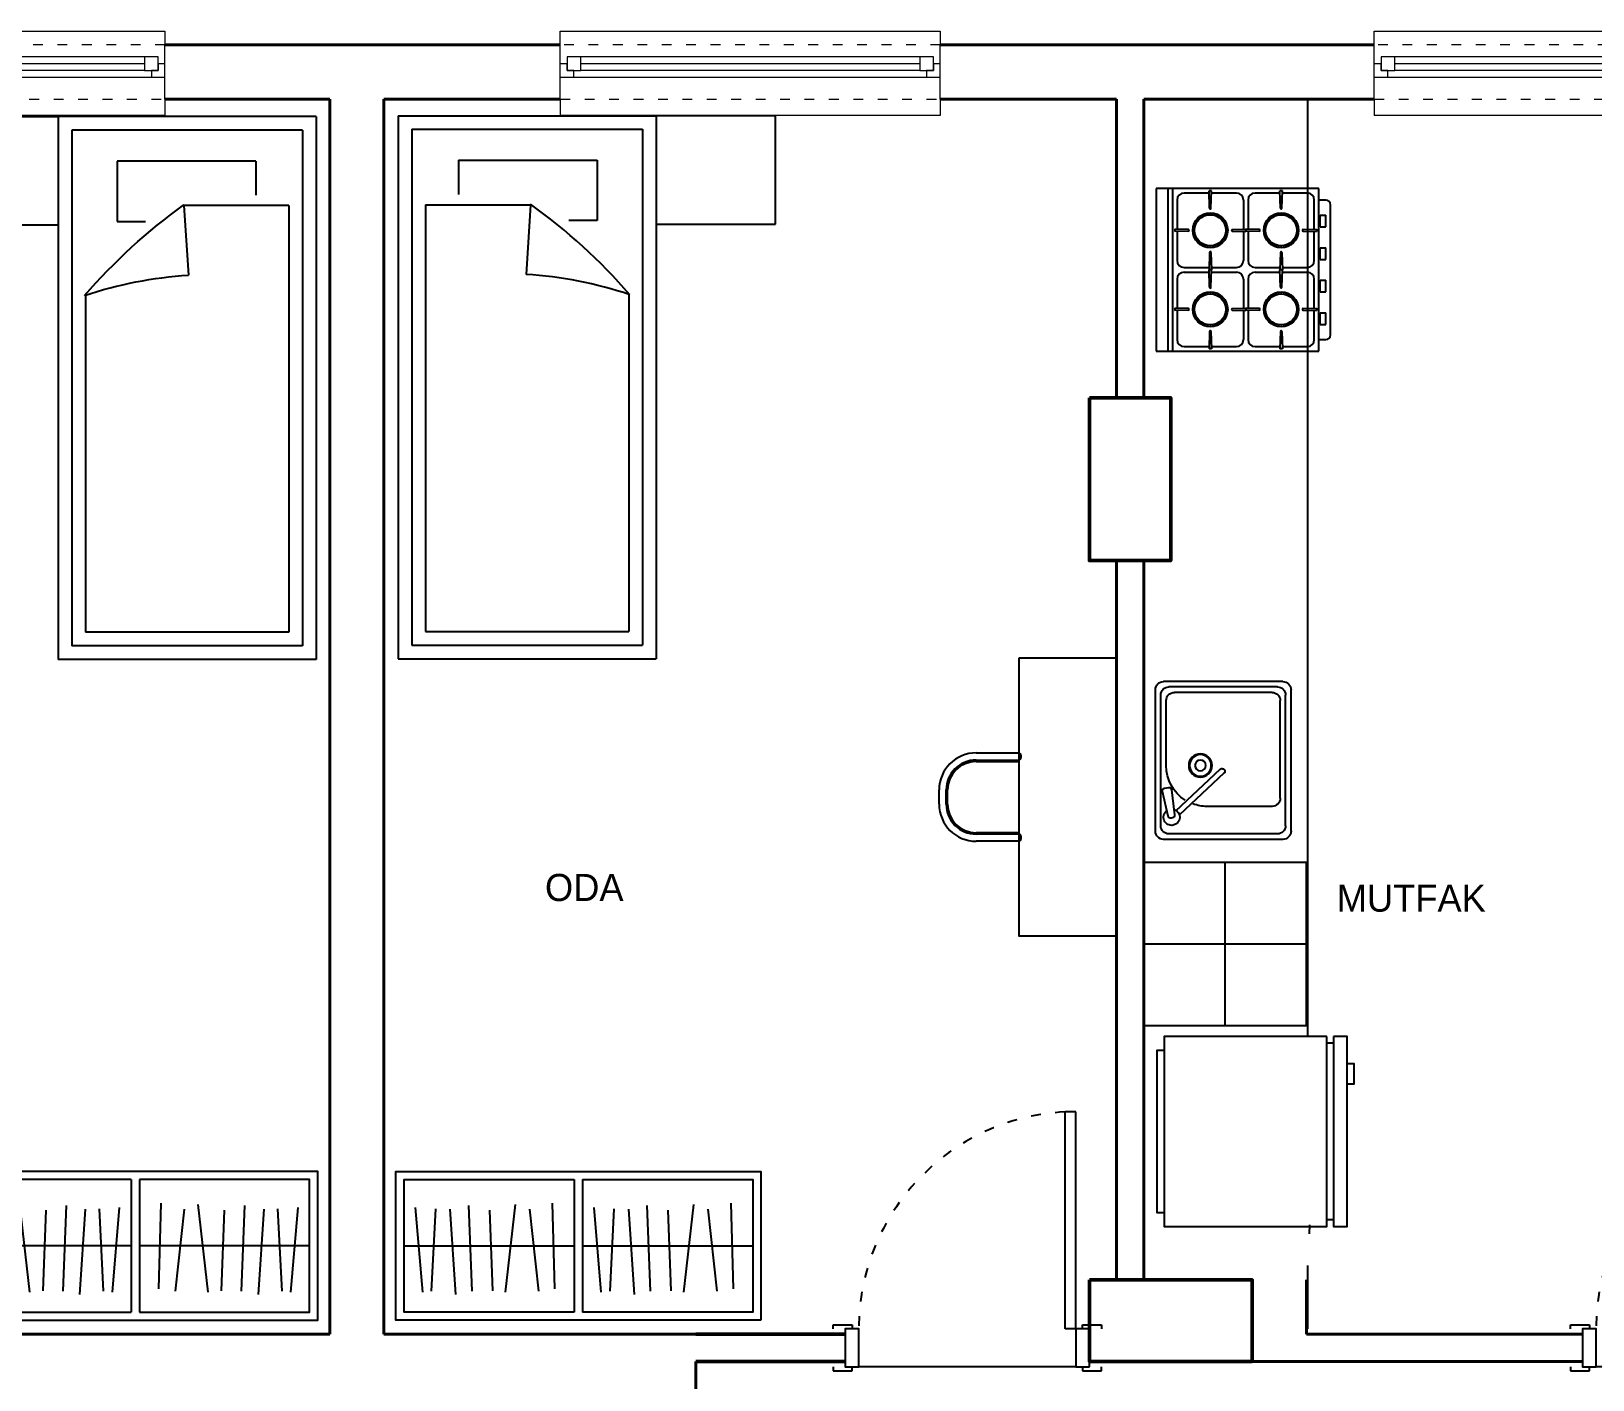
# Model space of a CAD drawing. Header units: millimetres. Extents: x 38 to 2348, y 24 to 977.
# Drawn here: x 1078 to 1654, y 462 to 959 of the extents above; entities that cross this region are included whole.
import ezdxf

# ---------------------------------------------------------------- set-up
doc = ezdxf.new("R2010")
doc.units = ezdxf.units.MM
doc.linetypes.add('ACAD_ISO03W100', pattern=[30, 12, -18])
for name, color, linetype in [('14_ISLAK_MEKAN_TEFRİŞ', 134, 'Continuous'), ('6_YAZI', 7, 'Continuous'), ('7_TEFRİŞ', 183, 'Continuous')]:
    doc.layers.add(name, color=color, linetype=linetype)
for name, color, linetype, lineweight in [('1_DUVAR', 7, 'Continuous', 50), ('9_KOLON', 90, 'Continuous', 50), ('DUVAR', 7, 'Continuous', 40), ('KAPI-PEN', 155, 'Continuous', 18), ('KOLON', 40, 'Continuous', 50), ('Pencere', 150, 'Continuous', 25)]:
    doc.layers.add(name, color=color, linetype=linetype, lineweight=lineweight)
doc.styles.add('Annotative', font='Txt')

# ---------------------------------------------------------------- blocks, each defined once
blk = doc.blocks.new('bb6')
at = {"layer": '14_ISLAK_MEKAN_TEFRİŞ'}
for p, q in [((623.475006, -291.899922), (563.475006, -291.899922)), ((563.475006, -291.899922), (563.475006, -351.899922)), ((623.475006, -351.899922), (623.475006, -291.899922)), ((563.475006, -351.899922), (623.475006, -351.899922))]:
    blk.add_line(p, q, dxfattribs=at)
at = {"layer": '14_ISLAK_MEKAN_TEFRİŞ', "flags": 128}
for points in [[(593.475006, -351.899922), (593.475006, -291.899922)], [(563.475006, -321.899922), (623.475006, -321.899922)]]:
    blk.add_lwpolyline(points, dxfattribs=at)
blk = doc.blocks.new('b12', base_point=(1413.0009, 625.7835))
at = {"layer": '7_TEFRİŞ'}
for p, q in [((1426.649632, 693.186195, -0.000042), (1442.207175, 693.186195, -0.000042)), ((1443.257078, 691.61134, -0.000042), (1443.257078, 692.136292, -0.000042)), ((1426.649632, 690.561437, -0.000042), (1442.207175, 690.561437, -0.000042)), ((1426.649632, 690.036486, -0.000042), (1442.39818, 690.036486, -0.000042)), ((1442.39818, 690.036486, -0.000042), (1442.39818, 663.788906, -0.000042)), ((1413.000891, 674.287938, -0.000042), (1413.000891, 679.537454, -0.000042)), ((1415.625649, 674.287938, -0.000042), (1415.625649, 679.537454, -0.000042)), ((1416.1506, 674.287938, -0.000042), (1416.1506, 679.537454, -0.000042)), ((1442.39818, 663.788906, -0.000042), (1426.649632, 663.788906, -0.000042)), ((1442.207175, 663.263954, -0.000042), (1426.649632, 663.263954, -0.000042)), ((1443.257078, 661.689099, -0.000042), (1443.257078, 662.214051, -0.000042)), ((1442.207175, 660.639196, -0.000042), (1426.649632, 660.639196, -0.000042))]:
    blk.add_line(p, q, dxfattribs=at)
at = {"layer": '7_TEFRİŞ', "elevation": -0.000042, "flags": 128}
blk.add_lwpolyline([(1442.39818, 728.041902), (1442.39818, 625.783489), (1478.401802, 625.783489), (1478.401802, 728.041902)], close=True, dxfattribs=at)
for points in [[(1434.042155, 690.561437), (1434.042155, 690.036486)], [(1434.042155, 663.788906), (1434.042155, 663.263954)]]:
    blk.add_lwpolyline(points, dxfattribs=at)
at = {"layer": '7_TEFRİŞ'}
for centre, radius, start, end in [((1426.649632, 679.537454, -0.000042), 13.648741, 90, 180), ((1442.207175, 692.136292, -0.000042), 1.049903, 360, 90), ((1442.207175, 691.61134, -0.000042), 1.049903, 270, 0), ((1426.649632, 679.537454, -0.000042), 11.023983, 90, 180), ((1426.649632, 679.537454, -0.000042), 10.499032, 90, 180), ((1426.649632, 674.287938, -0.000042), 13.648741, 180, 270), ((1426.649632, 674.287938, -0.000042), 11.023983, 180, 270), ((1426.649632, 674.287938, -0.000042), 10.499032, 180, 270), ((1442.207175, 662.214051, -0.000042), 1.049903, 360, 90), ((1442.207175, 661.689099, -0.000042), 1.049903, 270, 0)]:
    blk.add_arc(centre, radius, start, end, dxfattribs=at)
blk = doc.blocks.new('*U6')
at = {"layer": 'KAPI-PEN', "color": 134, "linetype": 'Continuous', "lineweight": 18}
for p, q in [((0, 12.50857), (0, 18.50857)), ((0, 18.50857), (140, 18.50857)), ((140, 12.50857), (140, 18.50857)), ((5, 4.470625), (0, 4.470625)), ((2.5, -0.529375), (2.5, 1.970625)), ((2.5, 1.970625), (5, 1.970625)), ((7.5, 1.970625), (2.5, 1.970625)), ((2.5, 1.970625), (2.5, -3.029375)), ((5, 1.970625), (5, 4.470625)), ((135, 4.470625), (5, 4.470625)), ((7.5, -3.029375), (7.5, 1.970625)), ((7.5, 1.970625), (132.5, 1.970625)), ((137.5, 1.970625), (132.5, 1.970625)), ((132.5, 1.970625), (132.5, -3.029375)), ((140, 4.470625), (135, 4.470625)), ((135, 4.470625), (135, 1.970625)), ((135, 1.970625), (137.5, 1.970625)), ((137.5, 1.970625), (137.5, -0.529375)), ((137.5, -3.029375), (137.5, 1.970625)), ((0, -0.529375), (2.5, -0.529375)), ((2.5, -3.029375), (7.5, -3.029375)), ((7.5, -0.529375), (132.5, -0.529375)), ((7.5, -3.029375), (132.5, -3.029375)), ((132.5, -3.029375), (137.5, -3.029375)), ((137.5, -0.529375), (140, -0.529375)), ((0, -12.5), (0, -7.5)), ((140, -7.5), (140, -12.5)), ((140, -12.5), (0, -12.5))]:
    blk.add_line(p, q, dxfattribs=at)
at = {"layer": 'KAPI-PEN', "ltscale": 0.2}
for p, q in [((0, 12.5), (0, -7.5)), ((140, 12.5), (140, -7.5)), ((0, -7.5), (0, -7.5))]:
    blk.add_line(p, q, dxfattribs=at)
at = {"layer": 'KAPI-PEN', "color": 134, "linetype": 'ACAD_ISO03W100', "lineweight": 18, "ltscale": 0.3}
for p, q in [((140, 12.5), (0, 12.5)), ((0, -7.5), (140, -7.5))]:
    blk.add_line(p, q, dxfattribs=at)
blk = doc.blocks.new('*U26')
at = {"layer": 'Pencere', "lineweight": 25, "ltscale": 5}
for p, q in [((-9, 7), (-9, 86.899937)), ((-5, 86.899937), (-9, 86.899937)), ((-5, 7), (-5, 86.899937)), ((-94.5, 7), (-94.5, 8.5)), ((-94.5, 8.5), (-87.5, 8.5)), ((-87.5, 8.5), (-87.5, 7)), ((-5, 7), (-9, 7)), ((-2.5, 7), (-2.5, 8.5)), ((-2.5, 8.5), (4.5, 8.5)), ((4.5, 8.5), (4.5, 7)), ((-94.5, -7), (-94.5, -8.5)), ((-94.5, -8.5), (-87.5, -8.5)), ((-87.5, -8.5), (-87.5, -7)), ((-5, -7), (-85, -7)), ((-2.5, -7), (-2.5, -8.5)), ((-2.5, -8.5), (4.5, -8.5)), ((4.5, -8.5), (4.5, -7))]:
    blk.add_line(p, q, dxfattribs=at)
at = {"layer": 'Pencere', "lineweight": 25, "ltscale": 5, "flags": 128}
for points in [[(-85, -7), (-85, 7), (-90, 7), (-90, -7), (-85, -7)], [(0, -7), (0, 7), (-5, 7), (-5, -7), (0, -7)]]:
    blk.add_lwpolyline(points, dxfattribs=at)
at = {"layer": 'Pencere', "linetype": 'ACAD_ISO03W100', "lineweight": 25, "ltscale": 0.3}
blk.add_arc((-5, 7), 80, 92.865984, 180, dxfattribs=at)
blk = doc.blocks.new('ş_şlç')
at = {"layer": '7_TEFRİŞ'}
for p, q in [((21135.504659, 4622.500132), (21135.504659, 4671.361955)), ((21138.504659, 4622.500132), (21138.504659, 4671.361955)), ((21079.625899, 4663.988775), (21077.022749, 4632.796034)), ((21082.923196, 4663.642181), (21084.48506, 4633.315913)), ((21089.691358, 4633.489198), (21091.773865, 4664.855247)), ((21097.84788, 4663.642181), (21096.63309, 4632.102847)), ((21104.268969, 4633.835792), (21105.310191, 4663.468896)), ((21110.169415, 4663.988775), (21113.813786, 4631.756276)), ((21119.020085, 4633.489198), (21122.317445, 4663.642181)), ((21128.391397, 4662.775731), (21127.52368, 4631.236397)), ((21145.381169, 4663.988775), (21142.77802, 4632.796034)), ((21148.678466, 4663.642181), (21150.24033, 4633.315913)), ((21155.446629, 4633.489198), (21157.529135, 4664.855247)), ((21163.60315, 4663.642181), (21162.38836, 4632.102847)), ((21170.024239, 4633.835792), (21171.065461, 4663.468896)), ((21175.924685, 4663.988775), (21179.569056, 4631.756276)), ((21184.775355, 4633.489198), (21188.072715, 4663.642181)), ((21194.146667, 4662.775731), (21193.27895, 4631.236397)), ((21072.749389, 4646.931044), (21135.504659, 4646.931044)), ((21138.504659, 4646.931044), (21201.25993, 4646.931044))]:
    blk.add_line(p, q, dxfattribs=at)
at = {"layer": '7_TEFRİŞ', "flags": 128}
blk.add_lwpolyline([(21204.25993, 4674.361955), (21069.749389, 4674.361955), (21069.749389, 4619.500132), (21204.25993, 4619.500132)], close=True, dxfattribs=at)
for points in [[(21135.504659, 4671.361955), (21072.749389, 4671.361955), (21072.749389, 4622.500132), (21135.504659, 4622.500132)], [(21138.504659, 4622.500132), (21201.25993, 4622.500132), (21201.25993, 4671.361955), (21138.504659, 4671.361955)]]:
    blk.add_lwpolyline(points, dxfattribs=at)
blk = doc.blocks.new('SDFGHBN')
at = {"layer": '7_TEFRİŞ'}
for p, q in [((-32633.090557, 12667.401737), (-32538.090557, 12667.401737)), ((-32633.090557, 12667.401737), (-32633.090557, 12467.401737)), ((-32538.090557, 12667.401737), (-32538.090557, 12467.401737)), ((-32628.090557, 12662.401737), (-32543.090557, 12662.401737)), ((-32628.090557, 12662.401737), (-32628.090557, 12472.401737)), ((-32543.090557, 12662.401737), (-32543.090557, 12472.401737)), ((-32610.85332, 12650.976614), (-32610.85332, 12638.422958)), ((-32610.85332, 12650.976614), (-32559.776861, 12650.976614)), ((-32559.776861, 12650.976614), (-32559.776861, 12633.585323)), ((-32623.090557, 12634.586847), (-32584.392945, 12634.586847)), ((-32623.090557, 12634.586847), (-32623.090557, 12477.401737)), ((-32584.392945, 12634.586847), (-32586.006498, 12608.941307)), ((-32559.776861, 12633.585323), (-32559.776861, 12628.754395)), ((-32565.577859, 12628.754395), (-32570.280653, 12628.754395)), ((-32559.776861, 12628.754395), (-32565.577859, 12628.754395)), ((-32548.090557, 12601.576792), (-32548.090557, 12477.401737)), ((-32623.090557, 12477.401737), (-32548.090557, 12477.401737)), ((-32628.090557, 12472.401737), (-32543.090557, 12472.401737)), ((-32633.090557, 12467.401737), (-32538.090557, 12467.401737))]:
    blk.add_line(p, q, dxfattribs=at)
at = {"layer": '7_TEFRİŞ', "flags": 128}
for points in [[(-32494.090557, 12667.401737), (-32538.090557, 12667.401737), (-32538.090557, 12627.401737), (-32494.090557, 12627.401737)], [(-32494.090557, 12627.401737), (-32494.090557, 12667.401737)]]:
    blk.add_lwpolyline(points, dxfattribs=at)
at = {"layer": '7_TEFRİŞ'}
for centre, radius, start, end in [((-32708.185898, 12462.338837), 212.330365, 40.942586, 54.336731), ((-32595.432575, 12459.124793), 150.112753, 71.499005, 86.399839)]:
    blk.add_arc(centre, radius, start, end, dxfattribs=at)
blk = doc.blocks.new('qasx')
at = {"layer": '14_ISLAK_MEKAN_TEFRİŞ'}
for p, q in [((7223.45169, 18609.900756), (7223.45169, 18653.900756)), ((7278.600472, 18656.900756), (7226.45169, 18656.900756)), ((7276.600003, 18654.900756), (7228.45169, 18654.900756)), ((7254.45169, 18652.900756), (7230.45169, 18652.900756)), ((7262.734878, 18653.476783), (7262.495053, 18652.100053)), ((7273.000494, 18652.231556), (7263.940631, 18654.280536)), ((7281.600003, 18609.900756), (7281.600003, 18653.900756)), ((7225.45169, 18611.900756), (7225.45169, 18651.900756)), ((7227.45169, 18613.900756), (7227.45169, 18649.900756)), ((7271.047746, 18649.409306), (7255.78782, 18632.976832)), ((7257.253363, 18631.615859), (7272.515321, 18648.050631)), ((7263.358027, 18650.935932), (7272.553713, 18649.803825)), ((7273.65127, 18650.575743), (7273.755271, 18651.0356)), ((7279.600003, 18611.900756), (7279.600003, 18651.900756)), ((7269.45169, 18613.900756), (7269.45169, 18637.900756)), ((7278.600003, 18606.900756), (7226.45169, 18606.900756)), ((7276.600003, 18608.900756), (7228.45169, 18608.900756)), ((7266.45169, 18610.900756), (7230.45169, 18610.900756))]:
    blk.add_line(p, q, dxfattribs=at)
for radius in [4.300811, 4, 2]:
    blk.add_circle((7254.378629, 18640.300443), radius, dxfattribs=at)
for centre, radius, start, end in [((7226.45169, 18653.900756), 3, 90, 180), ((7228.45169, 18651.900756), 3, 90, 180), ((7230.45169, 18649.900756), 3, 90, 180), ((7254.45169, 18637.900756), 15, 32.326687, 90), ((7263.720042, 18653.305169), 1, 77.25636, 170.118315), ((7273.45169, 18650.900756), 3, 196.34357, 143.34937), ((7276.600003, 18651.900756), 3, 0, 90), ((7278.600003, 18653.900756), 3, 0, 90), ((7278.600003, 18653.900756), 3, 0, 90), ((7263.480217, 18651.928438), 1, 170.118315, 262.981475), ((7272.675903, 18650.796332), 1, 262.981475, 347.25636), ((7272.779904, 18651.256189), 1, 347.25636, 77.25636), ((7254.45169, 18637.900756), 15, 0, 20.033904), ((7256.520587, 18632.296366), 1, 137.11897, 317.11897), ((7230.45169, 18613.900756), 3, 180, 270), ((7266.45169, 18613.900756), 3, 270, 0), ((7226.45169, 18609.900756), 3, 180, 270), ((7228.45169, 18611.900756), 3, 180, 270), ((7276.600003, 18611.900756), 3, 270, 0), ((7278.600003, 18609.900756), 3, 270, 0)]:
    blk.add_arc(centre, radius, start, end, dxfattribs=at)
blk = doc.blocks.new('S')
at = {"layer": '14_ISLAK_MEKAN_TEFRİŞ'}
for p, q in [((23233.600233, 5180.703052), (23173.600237, 5180.703052)), ((23173.600237, 5180.703052), (23173.600237, 5120.703056)), ((23233.600233, 5120.703056), (23233.600233, 5180.703052)), ((23233.600233, 5176.417338), (23173.600237, 5176.417338)), ((23233.600233, 5174.703053), (23173.600237, 5174.703053)), ((23175.314522, 5170.417339), (23175.314522, 5161.203054)), ((23188.600236, 5172.988767), (23177.885951, 5172.988767)), ((23189.483699, 5173.84591), (23188.573915, 5173.84591)), ((23188.725652, 5168.904467), (23188.573915, 5173.84591)), ((23189.331962, 5168.904467), (23189.483699, 5173.84591)), ((23200.171663, 5172.988767), (23189.457378, 5172.988767)), ((23202.743092, 5170.417339), (23202.743092, 5161.203054)), ((23204.457377, 5170.417339), (23204.457377, 5161.203054)), ((23217.743091, 5172.988767), (23207.028806, 5172.988767)), ((23217.868507, 5168.904467), (23217.71677, 5173.84591)), ((23218.626554, 5173.84591), (23217.71677, 5173.84591)), ((23218.474817, 5168.904467), (23218.626554, 5173.84591)), ((23229.314519, 5172.988767), (23218.600234, 5172.988767)), ((23231.885947, 5161.203054), (23231.885947, 5170.417339)), ((23174.457379, 5160.31959), (23174.457379, 5161.229374)), ((23180.897236, 5161.031625), (23174.457379, 5161.229374)), ((23180.897236, 5160.517339), (23174.457379, 5160.31959)), ((23175.314522, 5160.345911), (23175.314522, 5151.131626)), ((23197.160378, 5161.031625), (23203.600235, 5161.229374)), ((23197.160378, 5160.517339), (23203.600235, 5160.31959)), ((23202.743092, 5160.345911), (23202.743092, 5151.131626)), ((23203.600235, 5160.31959), (23203.600235, 5161.229374)), ((23210.040092, 5161.031625), (23203.600235, 5161.229374)), ((23203.600235, 5160.31959), (23203.600235, 5161.229374)), ((23210.040092, 5160.517339), (23203.600235, 5160.31959)), ((23204.457377, 5160.345911), (23204.457377, 5151.131626)), ((23226.303233, 5161.031625), (23232.74309, 5161.229374)), ((23226.303233, 5160.517339), (23232.74309, 5160.31959)), ((23231.885947, 5151.131626), (23231.885947, 5160.345911)), ((23232.74309, 5160.31959), (23232.74309, 5161.229374)), ((23188.725652, 5152.644497), (23188.573915, 5147.703054)), ((23189.331962, 5152.644497), (23189.483699, 5147.703054)), ((23217.868507, 5152.644497), (23217.71677, 5147.703054)), ((23218.474817, 5152.644497), (23218.626554, 5147.703054)), ((23188.600236, 5148.560197), (23177.885951, 5148.560197)), ((23188.600236, 5146.845912), (23177.885951, 5146.845912)), ((23189.483699, 5147.703054), (23188.573915, 5147.703054)), ((23188.725652, 5142.761612), (23188.573915, 5147.703054)), ((23189.483699, 5147.703054), (23188.573915, 5147.703054)), ((23189.331962, 5142.761612), (23189.483699, 5147.703054)), ((23200.171663, 5148.560197), (23189.457378, 5148.560197)), ((23200.171663, 5146.845912), (23189.457378, 5146.845912)), ((23217.743091, 5148.560197), (23207.028806, 5148.560197)), ((23217.743091, 5146.845912), (23207.028806, 5146.845912)), ((23218.626554, 5147.703054), (23217.71677, 5147.703054)), ((23217.868507, 5142.761612), (23217.71677, 5147.703054)), ((23218.626554, 5147.703054), (23217.71677, 5147.703054)), ((23218.474817, 5142.761612), (23218.626554, 5147.703054)), ((23229.314519, 5148.560197), (23218.600234, 5148.560197)), ((23229.314519, 5146.845912), (23218.600234, 5146.845912)), ((23175.314522, 5144.274483), (23175.314522, 5135.060198)), ((23202.743092, 5144.274483), (23202.743092, 5135.060198)), ((23204.457377, 5144.274483), (23204.457377, 5135.060198)), ((23231.885947, 5135.060198), (23231.885947, 5144.274483)), ((23174.457379, 5134.176735), (23174.457379, 5135.086518)), ((23180.897236, 5134.88877), (23174.457379, 5135.086518)), ((23180.897236, 5134.374484), (23174.457379, 5134.176735)), ((23175.314522, 5134.203055), (23175.314522, 5124.98877)), ((23197.160378, 5134.88877), (23203.600235, 5135.086518)), ((23197.160378, 5134.374484), (23203.600235, 5134.176735)), ((23202.743092, 5134.203055), (23202.743092, 5124.98877)), ((23203.600235, 5134.176735), (23203.600235, 5135.086518)), ((23210.040092, 5134.88877), (23203.600235, 5135.086518)), ((23203.600235, 5134.176735), (23203.600235, 5135.086518)), ((23210.040092, 5134.374484), (23203.600235, 5134.176735)), ((23204.457377, 5134.203055), (23204.457377, 5124.98877)), ((23226.303233, 5134.88877), (23232.74309, 5135.086518)), ((23226.303233, 5134.374484), (23232.74309, 5134.176735)), ((23231.885947, 5124.98877), (23231.885947, 5134.203055)), ((23232.74309, 5134.176735), (23232.74309, 5135.086518)), ((23177.885951, 5122.417342), (23188.600236, 5122.417342)), ((23188.725652, 5126.501642), (23188.573915, 5121.560199)), ((23189.331962, 5126.501642), (23189.483699, 5121.560199)), ((23189.457378, 5122.417342), (23200.171663, 5122.417342)), ((23207.028806, 5122.417342), (23217.743091, 5122.417342)), ((23217.868507, 5126.501642), (23217.71677, 5121.560199)), ((23218.474817, 5126.501642), (23218.626554, 5121.560199)), ((23218.600234, 5122.417342), (23229.314519, 5122.417342)), ((23173.600237, 5120.703056), (23233.600233, 5120.703056)), ((23177.885951, 5120.703056), (23177.885951, 5118.131628)), ((23179.600236, 5116.417342), (23227.600233, 5116.417342)), ((23183.457379, 5120.274485), (23187.743093, 5120.274485)), ((23183.457379, 5120.274485), (23183.457379, 5118.131628)), ((23183.457379, 5118.131628), (23187.743093, 5118.131628)), ((23183.88595, 5120.703056), (23183.88595, 5120.274485)), ((23187.314521, 5120.703056), (23187.314521, 5120.274485)), ((23187.743093, 5120.274485), (23187.743093, 5118.131628)), ((23189.483699, 5121.560199), (23188.573915, 5121.560199)), ((23195.457378, 5120.274485), (23199.743092, 5120.274485)), ((23195.457378, 5120.274485), (23195.457378, 5118.131628)), ((23195.457378, 5118.131628), (23199.743092, 5118.131628)), ((23195.885949, 5120.703056), (23195.885949, 5120.274485)), ((23199.314521, 5120.703056), (23199.314521, 5120.274485)), ((23199.743092, 5120.274485), (23199.743092, 5118.131628)), ((23207.457377, 5120.274485), (23211.743091, 5120.274485)), ((23207.457377, 5120.274485), (23207.457377, 5118.131628)), ((23207.457377, 5118.131628), (23211.743091, 5118.131628)), ((23207.885949, 5120.703056), (23207.885949, 5120.274485)), ((23211.31452, 5120.703056), (23211.31452, 5120.274485)), ((23211.743091, 5120.274485), (23211.743091, 5118.131628)), ((23218.626554, 5121.560199), (23217.71677, 5121.560199)), ((23219.457376, 5120.274485), (23219.457376, 5118.131628)), ((23219.457376, 5120.274485), (23223.74309, 5120.274485)), ((23219.457376, 5118.131628), (23223.74309, 5118.131628)), ((23219.885948, 5120.703056), (23219.885948, 5120.274485)), ((23223.314519, 5120.703056), (23223.314519, 5120.274485)), ((23223.74309, 5120.274485), (23223.74309, 5118.131628)), ((23229.314519, 5118.131628), (23229.314519, 5120.703056))]:
    blk.add_line(p, q, dxfattribs=at)
for centre, radius in [((23189.028807, 5160.774482), 6.428571), ((23189.028807, 5160.774482), 5.742857), ((23218.171662, 5160.774482), 6.428571), ((23218.171662, 5160.774482), 5.742857), ((23189.028807, 5134.631627), 6.428571), ((23189.028807, 5134.631627), 5.742857), ((23218.171662, 5134.631627), 6.428571), ((23218.171662, 5134.631627), 5.742857)]:
    blk.add_circle(centre, radius, dxfattribs=at)
for centre, radius, start, end in [((23177.885951, 5170.417339), 2.571428, 90, 180), ((23189.028807, 5168.904467), 0.303155, 180, 0), ((23200.171663, 5170.417339), 2.571428, 0, 90), ((23207.028806, 5170.417339), 2.571428, 90, 180), ((23218.171662, 5168.904467), 0.303155, 180, 0), ((23229.314519, 5170.417339), 2.571428, 0, 90), ((23182.914873, 5162.76102), 0.257143, 253.145992, 70.854008), ((23183.300908, 5163.692992), 0.257143, 244.145992, 61.854008), ((23183.827984, 5164.553101), 0.257143, 235.145992, 52.854008), ((23184.483121, 5165.320168), 0.257143, 226.145992, 43.854008), ((23185.250188, 5165.975305), 0.257143, 217.145992, 34.854008), ((23186.110297, 5166.502381), 0.257143, 208.145992, 25.854008), ((23187.042269, 5166.888416), 0.257143, 199.145992, 16.854008), ((23188.023157, 5167.123907), 0.257143, 190.145992, 7.854008), ((23189.028807, 5167.203053), 0.257143, 181.145992, 358.854008), ((23190.034457, 5167.123907), 0.257143, 172.145992, 349.854008), ((23191.015345, 5166.888416), 0.257143, 163.145992, 340.854008), ((23191.947317, 5166.502381), 0.257143, 154.145992, 331.854008), ((23192.807426, 5165.975305), 0.257143, 145.145992, 322.854008), ((23193.574493, 5165.320168), 0.257143, 136.145992, 313.854008), ((23194.22963, 5164.553101), 0.257143, 127.145992, 304.854008), ((23194.756706, 5163.692992), 0.257143, 118.145992, 295.854008), ((23195.142741, 5162.76102), 0.257143, 109.145992, 286.854008), ((23212.057728, 5162.76102), 0.257143, 253.145992, 70.854008), ((23212.443763, 5163.692992), 0.257143, 244.145992, 61.854008), ((23212.970839, 5164.553101), 0.257143, 235.145992, 52.854008), ((23213.625976, 5165.320168), 0.257143, 226.145992, 43.854008), ((23214.393043, 5165.975305), 0.257143, 217.145992, 34.854008), ((23215.253152, 5166.502381), 0.257143, 208.145992, 25.854008), ((23216.185124, 5166.888416), 0.257143, 199.145992, 16.854008), ((23217.166012, 5167.123907), 0.257143, 190.145992, 7.854008), ((23218.171662, 5167.203053), 0.257143, 181.145992, 358.854008), ((23219.177312, 5167.123907), 0.257143, 172.145992, 349.854008), ((23220.1582, 5166.888416), 0.257143, 163.145992, 340.854008), ((23221.090172, 5166.502381), 0.257143, 154.145992, 331.854008), ((23221.950281, 5165.975305), 0.257143, 145.145992, 322.854008), ((23222.717348, 5165.320168), 0.257143, 136.145992, 313.854008), ((23223.372485, 5164.553101), 0.257143, 127.145992, 304.854008), ((23223.899561, 5163.692992), 0.257143, 118.145992, 295.854008), ((23224.285596, 5162.76102), 0.257143, 109.145992, 286.854008), ((23180.897236, 5160.774482), 0.257143, 270, 90), ((23182.600236, 5160.774482), 0.257143, 271.145992, 88.854008), ((23182.679382, 5161.780132), 0.257143, 262.145992, 79.854008), ((23182.679382, 5159.768832), 0.257143, 280.145992, 97.854008), ((23182.914873, 5158.787944), 0.257143, 289.145992, 106.854008), ((23183.300908, 5157.855972), 0.257143, 298.145992, 115.854008), ((23183.827984, 5156.995863), 0.257143, 307.145992, 124.854008), ((23194.22963, 5156.995863), 0.257143, 55.145992, 232.854008), ((23194.756706, 5157.855972), 0.257143, 64.145992, 241.854008), ((23195.142741, 5158.787944), 0.257143, 73.145992, 250.854008), ((23195.378232, 5161.780132), 0.257143, 100.145992, 277.854008), ((23195.378232, 5159.768832), 0.257143, 82.145992, 259.854008), ((23195.457378, 5160.774482), 0.257143, 91.145992, 268.854008), ((23197.160378, 5160.774482), 0.257143, 90, 270), ((23210.040092, 5160.774482), 0.257143, 270, 90), ((23211.743091, 5160.774482), 0.257143, 271.145992, 88.854008), ((23211.822238, 5161.780132), 0.257143, 262.145992, 79.854008), ((23211.822238, 5159.768832), 0.257143, 280.145992, 97.854008), ((23212.057728, 5158.787944), 0.257143, 289.145992, 106.854008), ((23212.443763, 5157.855972), 0.257143, 298.145992, 115.854008), ((23212.970839, 5156.995863), 0.257143, 307.145992, 124.854008), ((23223.372485, 5156.995863), 0.257143, 55.145992, 232.854008), ((23223.899561, 5157.855972), 0.257143, 64.145992, 241.854008), ((23224.285596, 5158.787944), 0.257143, 73.145992, 250.854008), ((23224.521087, 5161.780132), 0.257143, 100.145992, 277.854008), ((23224.521087, 5159.768832), 0.257143, 82.145992, 259.854008), ((23224.600233, 5160.774482), 0.257143, 91.145992, 268.854008), ((23226.303233, 5160.774482), 0.257143, 90, 270), ((23177.885951, 5151.131626), 2.571428, 180, 270), ((23184.483121, 5156.228796), 0.257143, 316.145992, 133.854008), ((23185.250188, 5155.573659), 0.257143, 325.145992, 142.854008), ((23186.110297, 5155.046583), 0.257143, 334.145992, 151.854008), ((23187.042269, 5154.660548), 0.257143, 343.145992, 160.854008), ((23188.023157, 5154.425058), 0.257143, 352.145992, 169.854008), ((23189.028807, 5152.644497), 0.303155, 0, 180), ((23189.028807, 5154.345911), 0.257143, 1.145992, 178.854008), ((23190.034457, 5154.425058), 0.257143, 10.145992, 187.854008), ((23191.015345, 5154.660548), 0.257143, 19.145992, 196.854008), ((23191.947317, 5155.046583), 0.257143, 28.145992, 205.854008), ((23192.807426, 5155.573659), 0.257143, 37.145992, 214.854008), ((23193.574493, 5156.228796), 0.257143, 46.145992, 223.854008), ((23200.171663, 5151.131626), 2.571428, 270, 0), ((23207.028806, 5151.131626), 2.571428, 180, 270), ((23213.625976, 5156.228796), 0.257143, 316.145992, 133.854008), ((23214.393043, 5155.573659), 0.257143, 325.145992, 142.854008), ((23215.253152, 5155.046583), 0.257143, 334.145992, 151.854008), ((23216.185124, 5154.660548), 0.257143, 343.145992, 160.854008), ((23217.166012, 5154.425058), 0.257143, 352.145992, 169.854008), ((23218.171662, 5152.644497), 0.303155, 0, 180), ((23218.171662, 5154.345911), 0.257143, 1.145992, 178.854008), ((23219.177312, 5154.425058), 0.257143, 10.145992, 187.854008), ((23220.1582, 5154.660548), 0.257143, 19.145992, 196.854008), ((23221.090172, 5155.046583), 0.257143, 28.145992, 205.854008), ((23221.950281, 5155.573659), 0.257143, 37.145992, 214.854008), ((23222.717348, 5156.228796), 0.257143, 46.145992, 223.854008), ((23229.314519, 5151.131626), 2.571428, 270, 0), ((23177.885951, 5144.274483), 2.571428, 90, 180), ((23200.171663, 5144.274483), 2.571428, 0, 90), ((23207.028806, 5144.274483), 2.571428, 90, 180), ((23229.314519, 5144.274483), 2.571428, 0, 90), ((23184.483121, 5139.177313), 0.257143, 226.145992, 43.854008), ((23185.250188, 5139.83245), 0.257143, 217.145992, 34.854008), ((23186.110297, 5140.359525), 0.257143, 208.145992, 25.854008), ((23187.042269, 5140.745561), 0.257143, 199.145992, 16.854008), ((23188.023157, 5140.981051), 0.257143, 190.145992, 7.854008), ((23189.028807, 5142.761612), 0.303155, 180, 0), ((23189.028807, 5141.060198), 0.257143, 181.145992, 358.854008), ((23190.034457, 5140.981051), 0.257143, 172.145992, 349.854008), ((23191.015345, 5140.745561), 0.257143, 163.145992, 340.854008), ((23191.947317, 5140.359525), 0.257143, 154.145992, 331.854008), ((23192.807426, 5139.83245), 0.257143, 145.145992, 322.854008), ((23193.574493, 5139.177313), 0.257143, 136.145992, 313.854008), ((23213.625976, 5139.177313), 0.257143, 226.145992, 43.854008), ((23214.393043, 5139.83245), 0.257143, 217.145992, 34.854008), ((23215.253152, 5140.359525), 0.257143, 208.145992, 25.854008), ((23216.185124, 5140.745561), 0.257143, 199.145992, 16.854008), ((23217.166012, 5140.981051), 0.257143, 190.145992, 7.854008), ((23218.171662, 5142.761612), 0.303155, 180, 0), ((23218.171662, 5141.060198), 0.257143, 181.145992, 358.854008), ((23219.177312, 5140.981051), 0.257143, 172.145992, 349.854008), ((23220.1582, 5140.745561), 0.257143, 163.145992, 340.854008), ((23221.090172, 5140.359525), 0.257143, 154.145992, 331.854008), ((23221.950281, 5139.83245), 0.257143, 145.145992, 322.854008), ((23222.717348, 5139.177313), 0.257143, 136.145992, 313.854008), ((23180.897236, 5134.631627), 0.257143, 270, 90), ((23182.600236, 5134.631627), 0.257143, 271.145992, 88.854008), ((23182.679382, 5135.637277), 0.257143, 262.145992, 79.854008), ((23182.679382, 5133.625977), 0.257143, 280.145992, 97.854008), ((23182.914873, 5136.618164), 0.257143, 253.145992, 70.854008), ((23183.300908, 5137.550137), 0.257143, 244.145992, 61.854008), ((23183.827984, 5138.410246), 0.257143, 235.145992, 52.854008), ((23194.22963, 5138.410246), 0.257143, 127.145992, 304.854008), ((23194.756706, 5137.550137), 0.257143, 118.145992, 295.854008), ((23195.142741, 5136.618164), 0.257143, 109.145992, 286.854008), ((23195.378232, 5135.637277), 0.257143, 100.145992, 277.854008), ((23195.378232, 5133.625977), 0.257143, 82.145992, 259.854008), ((23195.457378, 5134.631627), 0.257143, 91.145992, 268.854008), ((23197.160378, 5134.631627), 0.257143, 90, 270), ((23210.040092, 5134.631627), 0.257143, 270, 90), ((23211.743091, 5134.631627), 0.257143, 271.145992, 88.854008), ((23211.822238, 5135.637277), 0.257143, 262.145992, 79.854008), ((23211.822238, 5133.625977), 0.257143, 280.145992, 97.854008), ((23212.057728, 5136.618164), 0.257143, 253.145992, 70.854008), ((23212.443763, 5137.550137), 0.257143, 244.145992, 61.854008), ((23212.970839, 5138.410246), 0.257143, 235.145992, 52.854008), ((23223.372485, 5138.410246), 0.257143, 127.145992, 304.854008), ((23223.899561, 5137.550137), 0.257143, 118.145992, 295.854008), ((23224.285596, 5136.618164), 0.257143, 109.145992, 286.854008), ((23224.521087, 5135.637277), 0.257143, 100.145992, 277.854008), ((23224.521087, 5133.625977), 0.257143, 82.145992, 259.854008), ((23224.600233, 5134.631627), 0.257143, 91.145992, 268.854008), ((23226.303233, 5134.631627), 0.257143, 90, 270), ((23182.914873, 5132.645089), 0.257143, 289.145992, 106.854008), ((23183.300908, 5131.713117), 0.257143, 298.145992, 115.854008), ((23183.827984, 5130.853008), 0.257143, 307.145992, 124.854008), ((23184.483121, 5130.085941), 0.257143, 316.145992, 133.854008), ((23185.250188, 5129.430804), 0.257143, 325.145992, 142.854008), ((23186.110297, 5128.903728), 0.257143, 334.145992, 151.854008), ((23187.042269, 5128.517692), 0.257143, 343.145992, 160.854008), ((23188.023157, 5128.282202), 0.257143, 352.145992, 169.854008), ((23189.028807, 5128.203056), 0.257143, 1.145992, 178.854008), ((23190.034457, 5128.282202), 0.257143, 10.145992, 187.854008), ((23191.015345, 5128.517692), 0.257143, 19.145992, 196.854008), ((23191.947317, 5128.903728), 0.257143, 28.145992, 205.854008), ((23192.807426, 5129.430804), 0.257143, 37.145992, 214.854008), ((23193.574493, 5130.085941), 0.257143, 46.145992, 223.854008), ((23194.22963, 5130.853008), 0.257143, 55.145992, 232.854008), ((23194.756706, 5131.713117), 0.257143, 64.145992, 241.854008), ((23195.142741, 5132.645089), 0.257143, 73.145992, 250.854008), ((23212.057728, 5132.645089), 0.257143, 289.145992, 106.854008), ((23212.443763, 5131.713117), 0.257143, 298.145992, 115.854008), ((23212.970839, 5130.853008), 0.257143, 307.145992, 124.854008), ((23213.625976, 5130.085941), 0.257143, 316.145992, 133.854008), ((23214.393043, 5129.430804), 0.257143, 325.145992, 142.854008), ((23215.253152, 5128.903728), 0.257143, 334.145992, 151.854008), ((23216.185124, 5128.517692), 0.257143, 343.145992, 160.854008), ((23217.166012, 5128.282202), 0.257143, 352.145992, 169.854008), ((23218.171662, 5128.203056), 0.257143, 1.145992, 178.854008), ((23219.177312, 5128.282202), 0.257143, 10.145992, 187.854008), ((23220.1582, 5128.517692), 0.257143, 19.145992, 196.854008), ((23221.090172, 5128.903728), 0.257143, 28.145992, 205.854008), ((23221.950281, 5129.430804), 0.257143, 37.145992, 214.854008), ((23222.717348, 5130.085941), 0.257143, 46.145992, 223.854008), ((23223.372485, 5130.853008), 0.257143, 55.145992, 232.854008), ((23223.899561, 5131.713117), 0.257143, 64.145992, 241.854008), ((23224.285596, 5132.645089), 0.257143, 73.145992, 250.854008), ((23177.885951, 5124.98877), 2.571428, 180, 270), ((23189.028807, 5126.501642), 0.303155, 0, 180), ((23200.171663, 5124.98877), 2.571428, 270, 0), ((23207.028806, 5124.98877), 2.571428, 180, 270), ((23218.171662, 5126.501642), 0.303155, 0, 180), ((23229.314519, 5124.98877), 2.571428, 270, 0), ((23179.600236, 5118.131628), 1.714286, 180, 270), ((23227.600233, 5118.131628), 1.714286, 270, 0)]:
    blk.add_arc(centre, radius, start, end, dxfattribs=at)
blk = doc.blocks.new('UK')
at = {"layer": '14_ISLAK_MEKAN_TEFRİŞ', "flags": 128}
for points in [[(22873.390597, 5068.877557), (22873.390597, 5071.377557), (22880.890597, 5071.377557), (22880.890597, 5068.877557)], [(22865.890597, 5063.877557), (22865.890597, 5061.377557)], [(22930.890597, 5063.877557), (22930.890597, 5061.377557)], [(22928.390597, 5001.377557), (22928.390597, 4998.877557), (22868.390597, 4998.877557), (22868.390597, 5001.377557)]]:
    blk.add_lwpolyline(points, dxfattribs=at)
for points in [[(22863.390597, 5063.877557), (22933.390597, 5063.877557), (22933.390597, 5068.877557), (22863.390597, 5068.877557)], [(22863.390597, 5061.377557), (22863.390597, 5001.377557), (22933.390597, 5001.377557), (22933.390597, 5061.377557)]]:
    blk.add_lwpolyline(points, close=True, dxfattribs=at)

msp = doc.modelspace()

# ---------------------------------------------------------------- linework, layer by layer
at = {"layer": '14_ISLAK_MEKAN_TEFRİŞ'}
for p, q in [((1548.795337, 934.02326, -0.000042), (1548.795337, 588.716814, -0.000043)), ((1549.508378, 519.293464, -0.000043), (1549.413793, 516.022379, -0.000043)), ((1548.795337, 504.334339, -0.000043), (1548.795337, 481.022699, -0.000043))]:
    msp.add_line(p, q, dxfattribs=at)
at = {"layer": '1_DUVAR'}
for p, q in [((1323.401802, 479.022699), (1378.401883, 479.022699)), ((1323.401802, 469.022699), (1378.401883, 469.022699))]:
    msp.add_line(p, q, dxfattribs=at)
at = {"layer": '9_KOLON', "elevation": -0.00001, "flags": 128}
for points in [[(1468.401883, 824.02326), (1498.402093, 824.02326), (1498.402093, 764.023138), (1468.401883, 764.023138)], [(1468.401883, 499.022379), (1528.401706, 499.022379), (1528.401706, 469.022467), (1468.401883, 469.022467)]]:
    msp.add_lwpolyline(points, close=True, dxfattribs=at)
at = {"layer": 'DUVAR'}
for p, q in [((1127.693999, 954.02326), (1273.401728, 954.02326)), ((1413.401728, 954.02326), (1573.401728, 954.02326)), ((1188.401573, 934.02326), (1127.693999, 934.02326)), ((1188.401573, 479.022699, -0.000042), (1188.401573, 934.02326, -0.000042)), ((1273.401728, 934.02326), (1208.401573, 934.02326)), ((1208.401573, 479.022699, -0.000042), (1208.401573, 934.02326, -0.000042)), ((1478.401883, 934.02326), (1413.401728, 934.02326)), ((1478.401883, 934.02326, -0.00001), (1478.401883, 824.02326, -0.00001)), ((1488.401883, 934.02326, -0.00001), (1488.401883, 824.02326, -0.00001)), ((1573.401728, 934.02326), (1488.401883, 934.02326)), ((1478.401883, 764.023138, -0.00001), (1478.401883, 499.022379, -0.00001)), ((1488.401883, 764.023138, -0.00001), (1488.401883, 499.022379, -0.00001)), ((1548.401585, 499.022379), (1548.401585, 479.022699)), ((1188.401573, 479.022699), (1073.401802, 479.022699)), ((1098.401802, 479.022765), (1103.401802, 479.022761)), ((1103.401802, 479.022699), (1098.401802, 479.022699)), ((1208.401573, 479.022699), (1323.401802, 479.022699)), ((1548.401585, 479.022699), (1650.166773, 479.022699)), ((1323.401802, 449.023208), (1323.401802, 469.023208)), ((1528.401706, 469.022699), (1650.166773, 469.022699)), ((1557.981302, 469.022699), (1650.166773, 469.022699))]:
    msp.add_line(p, q, dxfattribs=at)

# ---------------------------------------------------------------- block references
at = {"linetype": 'ByBlock'}
msp.add_blockref('b12', (1413.0009, 625.7835), dxfattribs=at)
msp.add_blockref('bb6', (924.926883, 944.703671, -0.00001))
at = {"layer": '14_ISLAK_MEKAN_TEFRİŞ'}
for name, p, rotation in [('S', (6673.704234, -22332.463509, -0.000042), 90), ('UK', (-3505.480367, 23452.107411, -0.000037), 270)]:
    msp.add_blockref(name, p, dxfattribs=dict(at, rotation=rotation))
at = {"layer": '14_ISLAK_MEKAN_TEFRİŞ', "yscale": -1, "zscale": -1, "rotation": 270}
msp.add_blockref('qasx', (20149.606655, 7942.936403), dxfattribs=at)
at = {"layer": '7_TEFRİŞ', "xscale": -1}
msp.add_blockref('SDFGHBN', (-31449.703794, -11739.782043, -0.000041), dxfattribs=at)
at = {"layer": '7_TEFRİŞ'}
msp.add_blockref('SDFGHBN', (33846.786081, -11739.503554, -0.000041), dxfattribs=at)
at = {"layer": '7_TEFRİŞ', "xscale": -1, "yscale": -1, "zscale": -1}
msp.add_blockref('ş_şlç', (22253.760727, 5158.545866), dxfattribs=at)
at = {"layer": '7_TEFRİŞ', "yscale": -1, "zscale": -1}
msp.add_blockref('ş_şlç', (-19856.957124, 5158.545866), dxfattribs=at)
at = {"layer": 'KOLON'}
for p in [(1468.401883, 474.022699, -0.00001), (1740.166773, 474.022699, -0.00001)]:
    msp.add_blockref('*U26', p, dxfattribs=at)
at = {"layer": 'Pencere', "rotation": 180}
for p in [(1127.693999, 946.52326), (1413.401728, 946.52326), (1713.401728, 946.52326)]:
    msp.add_blockref('*U6', p, dxfattribs=at)

# ---------------------------------------------------------------- texts
at = {"layer": '6_YAZI', "style": 'Annotative'}
for s, p in [('ODA', (1267.745009, 638.62019)), ('MUTFAK', (1559.535869, 634.688175))]:
    msp.add_text(s, height=10, dxfattribs=at).set_placement(p)

doc.saveas('drawing.dxf')
